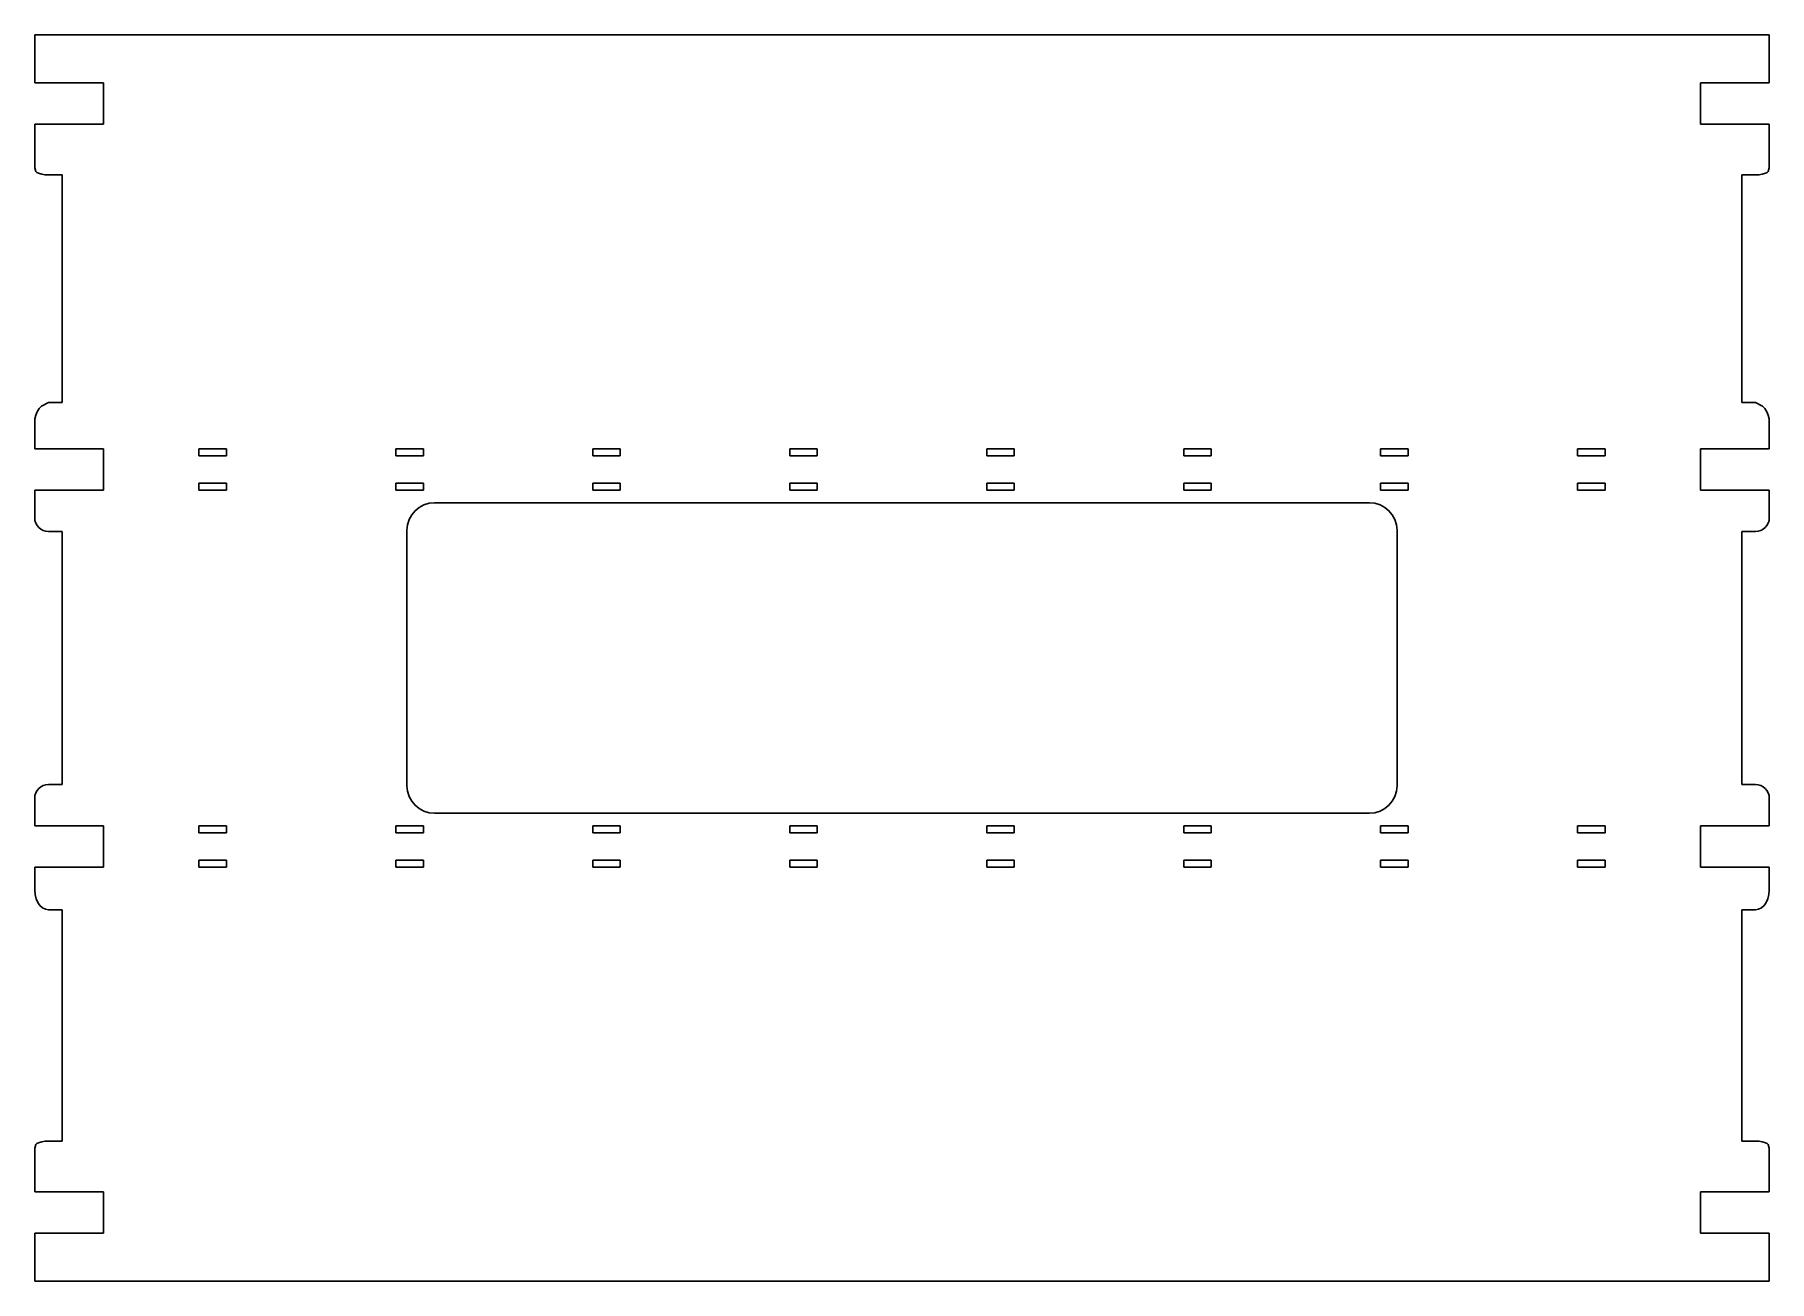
# Model space of a CAD drawing. Extents: x -312 to 317, y -226 to 226.
import ezdxf

# ---------------------------------------------------------------- set-up
doc = ezdxf.new("R2010")
doc.units = 0

msp = doc.modelspace()

# ---------------------------------------------------------------- linework, layer by layer
at = {"layer": 'TAGLIO', "color": 0}
for p, q in [((-312, 208.559552), (-312, 226.059552)), ((-312, 226.059552), (317, 226.059552)), ((317, 226.059552), (317, 208.559552)), ((-287, 208.559552), (-312, 208.559552)), ((-287, 193.559552), (-287, 208.559552)), ((317, 208.559552), (292, 208.559552)), ((292, 208.559552), (292, 193.559552)), ((-312, 179.130619), (-312, 193.559552)), ((-312, 193.559552), (-287, 193.559552)), ((292, 193.559552), (317, 193.559552)), ((317, 193.559552), (317, 179.130619)), ((-311.907554, 177.777168), (-312, 179.130619)), ((-311.633634, 176.473765), (-311.907554, 177.777168)), ((-311.184543, 176.081946), (-311.633634, 176.473765)), ((316.633634, 176.473765), (316.179572, 176.078511)), ((316.907554, 177.777168), (316.633634, 176.473765)), ((317, 179.130619), (316.907554, 177.777168)), ((-310.634264, 175.798486), (-311.184543, 176.081946)), ((-309.444634, 175.450879), (-310.634264, 175.798486)), ((-308.291004, 175.282218), (-309.444634, 175.450879)), ((-302, 175.220576), (-308.291004, 175.282218)), ((-302, 92.705083), (-302, 175.220576)), ((313.296575, 175.283299), (307, 175.220576)), ((307, 175.220576), (307, 92.705083)), ((314.444611, 175.450954), (313.296575, 175.283299)), ((315.633581, 175.798641), (314.444611, 175.450954)), ((316.179572, 176.078511), (315.633581, 175.798641)), ((-311.893775, 86.682672), (-311.579612, 88.070877)), ((-311.579612, 88.070877), (-311.07086, 89.338494)), ((-311.07086, 89.338494), (-310.389137, 90.431662)), ((-310.389137, 90.431662), (-309.563409, 91.303932)), ((-309.563409, 91.303932), (-307, 92.705083)), ((-307, 92.705083), (-302, 92.705083)), ((307, 92.705083), (312, 92.705083)), ((312, 92.705083), (314.563409, 91.303932)), ((314.563409, 91.303932), (315.389137, 90.431662)), ((315.389137, 90.431662), (316.07086, 89.338494)), ((316.07086, 89.338494), (316.579612, 88.070877)), ((316.579612, 88.070877), (316.893775, 86.682672)), ((-312, 85.232864), (-311.893775, 86.682672)), ((-312, 75.875), (-312, 85.232864)), ((316.893775, 86.682672), (317, 85.232864)), ((317, 85.232864), (317, 75.875)), ((-287, 75.875), (-312, 75.875)), ((-287, 60.875), (-287, 75.875)), ((-242.5, 75.875), (-252.5, 75.875)), ((-252.5, 75.875), (-252.5, 73.375)), ((-242.5, 73.375), (-242.5, 75.875)), ((-171.071429, 75.875), (-181.071429, 75.875)), ((-181.071429, 75.875), (-181.071429, 73.375)), ((-171.071429, 73.375), (-171.071429, 75.875)), ((-99.642857, 75.875), (-109.642857, 75.875)), ((-109.642857, 75.875), (-109.642857, 73.375)), ((-99.642857, 73.375), (-99.642857, 75.875)), ((-28.214286, 75.875), (-38.214286, 75.875)), ((-38.214286, 75.875), (-38.214286, 73.375)), ((-28.214286, 73.375), (-28.214286, 75.875)), ((43.214286, 75.875), (33.214286, 75.875)), ((33.214286, 75.875), (33.214286, 73.375)), ((43.214286, 73.375), (43.214286, 75.875)), ((114.642857, 75.875), (104.642857, 75.875)), ((104.642857, 75.875), (104.642857, 73.375)), ((114.642857, 73.375), (114.642857, 75.875)), ((186.071429, 75.875), (176.071429, 75.875)), ((176.071429, 75.875), (176.071429, 73.375)), ((186.071429, 73.375), (186.071429, 75.875)), ((257.5, 75.875), (247.5, 75.875)), ((247.5, 75.875), (247.5, 73.375)), ((257.5, 73.375), (257.5, 75.875)), ((317, 75.875), (292, 75.875)), ((292, 75.875), (292, 60.875)), ((-252.5, 73.375), (-247.5, 73.375)), ((-247.5, 73.375), (-242.5, 73.375)), ((-181.071429, 73.375), (-176.071429, 73.375)), ((-176.071429, 73.375), (-171.071429, 73.375)), ((-109.642857, 73.375), (-104.642857, 73.375)), ((-104.642857, 73.375), (-99.642857, 73.375)), ((-38.214286, 73.375), (-33.214286, 73.375)), ((-33.214286, 73.375), (-28.214286, 73.375)), ((33.214286, 73.375), (38.214286, 73.375)), ((38.214286, 73.375), (43.214286, 73.375)), ((104.642857, 73.375), (109.642857, 73.375)), ((109.642857, 73.375), (114.642857, 73.375)), ((176.071429, 73.375), (181.071429, 73.375)), ((181.071429, 73.375), (186.071429, 73.375)), ((247.5, 73.375), (252.5, 73.375)), ((252.5, 73.375), (257.5, 73.375)), ((-242.5, 63.375), (-252.5, 63.375)), ((-252.5, 63.375), (-252.5, 60.875)), ((-242.5, 60.875), (-242.5, 63.375)), ((-171.071429, 63.375), (-181.071429, 63.375)), ((-181.071429, 63.375), (-181.071429, 60.875)), ((-171.071429, 60.875), (-171.071429, 63.375)), ((-99.642857, 63.375), (-109.642857, 63.375)), ((-109.642857, 63.375), (-109.642857, 60.875)), ((-99.642857, 60.875), (-99.642857, 63.375)), ((-28.214286, 63.375), (-38.214286, 63.375)), ((-38.214286, 63.375), (-38.214286, 60.875)), ((-28.214286, 60.875), (-28.214286, 63.375)), ((43.214286, 63.375), (33.214286, 63.375)), ((33.214286, 63.375), (33.214286, 60.875)), ((43.214286, 60.875), (43.214286, 63.375)), ((114.642857, 63.375), (104.642857, 63.375)), ((104.642857, 63.375), (104.642857, 60.875)), ((114.642857, 60.875), (114.642857, 63.375)), ((186.071429, 63.375), (176.071429, 63.375)), ((176.071429, 63.375), (176.071429, 60.875)), ((186.071429, 60.875), (186.071429, 63.375)), ((257.5, 63.375), (247.5, 63.375)), ((247.5, 63.375), (247.5, 60.875)), ((257.5, 60.875), (257.5, 63.375)), ((-312, 50.875), (-312, 60.875)), ((-312, 60.875), (-287, 60.875)), ((-252.5, 60.875), (-247.5, 60.875)), ((-247.5, 60.875), (-242.5, 60.875)), ((-181.071429, 60.875), (-176.071429, 60.875)), ((-176.071429, 60.875), (-171.071429, 60.875)), ((-109.642857, 60.875), (-104.642857, 60.875)), ((-104.642857, 60.875), (-99.642857, 60.875)), ((-38.214286, 60.875), (-33.214286, 60.875)), ((-33.214286, 60.875), (-28.214286, 60.875)), ((33.214286, 60.875), (38.214286, 60.875)), ((38.214286, 60.875), (43.214286, 60.875)), ((104.642857, 60.875), (109.642857, 60.875)), ((109.642857, 60.875), (114.642857, 60.875)), ((176.071429, 60.875), (181.071429, 60.875)), ((181.071429, 60.875), (186.071429, 60.875)), ((247.5, 60.875), (252.5, 60.875)), ((252.5, 60.875), (257.5, 60.875)), ((292, 60.875), (317, 60.875)), ((317, 60.875), (317, 50.875)), ((2.5, 56.303932), (-167, 56.303932)), ((172, 56.303932), (2.5, 56.303932)), ((-302, 45.875), (-307, 45.875)), ((-302, -45.875), (-302, 45.875)), ((-177, 46.303932), (-177, -46.303932)), ((182, -46.303932), (182, 46.303932)), ((312, 45.875), (307, 45.875)), ((307, 45.875), (307, -45.875)), ((-307, -45.875), (-302, -45.875)), ((307, -45.875), (312, -45.875)), ((-312, -60.875), (-312, -50.875)), ((-167, -56.303932), (172, -56.303932)), ((317, -50.875), (317, -60.875)), ((-287, -60.875), (-312, -60.875)), ((-287, -75.875), (-287, -60.875)), ((-242.5, -60.875), (-252.5, -60.875)), ((-252.5, -60.875), (-252.5, -63.375)), ((-242.5, -63.375), (-242.5, -60.875)), ((-171.071429, -60.875), (-181.071429, -60.875)), ((-181.071429, -60.875), (-181.071429, -63.375)), ((-171.071429, -63.375), (-171.071429, -60.875)), ((-99.642857, -60.875), (-109.642857, -60.875)), ((-109.642857, -60.875), (-109.642857, -63.375)), ((-99.642857, -63.375), (-99.642857, -60.875)), ((-28.214286, -60.875), (-38.214286, -60.875)), ((-38.214286, -60.875), (-38.214286, -63.375)), ((-28.214286, -63.375), (-28.214286, -60.875)), ((43.214286, -60.875), (33.214286, -60.875)), ((33.214286, -60.875), (33.214286, -63.375)), ((43.214286, -63.375), (43.214286, -60.875)), ((114.642857, -60.875), (104.642857, -60.875)), ((104.642857, -60.875), (104.642857, -63.375)), ((114.642857, -63.375), (114.642857, -60.875)), ((186.071429, -60.875), (176.071429, -60.875)), ((176.071429, -60.875), (176.071429, -63.375)), ((186.071429, -63.375), (186.071429, -60.875)), ((257.5, -60.875), (247.5, -60.875)), ((247.5, -60.875), (247.5, -63.375)), ((257.5, -63.375), (257.5, -60.875)), ((317, -60.875), (292, -60.875)), ((292, -60.875), (292, -75.875)), ((-252.5, -63.375), (-247.5, -63.375)), ((-247.5, -63.375), (-242.5, -63.375)), ((-181.071429, -63.375), (-176.071429, -63.375)), ((-176.071429, -63.375), (-171.071429, -63.375)), ((-109.642857, -63.375), (-104.642857, -63.375)), ((-104.642857, -63.375), (-99.642857, -63.375)), ((-38.214286, -63.375), (-33.214286, -63.375)), ((-33.214286, -63.375), (-28.214286, -63.375)), ((33.214286, -63.375), (38.214286, -63.375)), ((38.214286, -63.375), (43.214286, -63.375)), ((104.642857, -63.375), (109.642857, -63.375)), ((109.642857, -63.375), (114.642857, -63.375)), ((176.071429, -63.375), (181.071429, -63.375)), ((181.071429, -63.375), (186.071429, -63.375)), ((247.5, -63.375), (252.5, -63.375)), ((252.5, -63.375), (257.5, -63.375)), ((-242.5, -73.375), (-252.5, -73.375)), ((-252.5, -73.375), (-252.5, -75.875)), ((-242.5, -75.875), (-242.5, -73.375)), ((-171.071429, -73.375), (-181.071429, -73.375)), ((-181.071429, -73.375), (-181.071429, -75.875)), ((-171.071429, -75.875), (-171.071429, -73.375)), ((-99.642857, -73.375), (-109.642857, -73.375)), ((-109.642857, -73.375), (-109.642857, -75.875)), ((-99.642857, -75.875), (-99.642857, -73.375)), ((-28.214286, -73.375), (-38.214286, -73.375)), ((-38.214286, -73.375), (-38.214286, -75.875)), ((-28.214286, -75.875), (-28.214286, -73.375)), ((43.214286, -73.375), (33.214286, -73.375)), ((33.214286, -73.375), (33.214286, -75.875)), ((43.214286, -75.875), (43.214286, -73.375)), ((114.642857, -73.375), (104.642857, -73.375)), ((104.642857, -73.375), (104.642857, -75.875)), ((114.642857, -75.875), (114.642857, -73.375)), ((186.071429, -73.375), (176.071429, -73.375)), ((176.071429, -73.375), (176.071429, -75.875)), ((186.071429, -75.875), (186.071429, -73.375)), ((257.5, -73.375), (247.5, -73.375)), ((247.5, -73.375), (247.5, -75.875)), ((257.5, -75.875), (257.5, -73.375)), ((-312, -84.232864), (-312, -75.875)), ((-312, -75.875), (-287, -75.875)), ((-252.5, -75.875), (-247.5, -75.875)), ((-247.5, -75.875), (-242.5, -75.875)), ((-181.071429, -75.875), (-176.071429, -75.875)), ((-176.071429, -75.875), (-171.071429, -75.875)), ((-109.642857, -75.875), (-104.642857, -75.875)), ((-104.642857, -75.875), (-99.642857, -75.875)), ((-38.214286, -75.875), (-33.214286, -75.875)), ((-33.214286, -75.875), (-28.214286, -75.875)), ((33.214286, -75.875), (38.214286, -75.875)), ((38.214286, -75.875), (43.214286, -75.875)), ((104.642857, -75.875), (109.642857, -75.875)), ((109.642857, -75.875), (114.642857, -75.875)), ((176.071429, -75.875), (181.071429, -75.875)), ((181.071429, -75.875), (186.071429, -75.875)), ((247.5, -75.875), (252.5, -75.875)), ((252.5, -75.875), (257.5, -75.875)), ((292, -75.875), (317, -75.875)), ((317, -75.875), (317, -84.232864)), ((-311.87464, -85.806325), (-312, -84.232864)), ((-311.504844, -87.300886), (-311.87464, -85.806325)), ((-310.909157, -88.641603), (-311.504844, -87.300886)), ((316.504844, -87.300886), (315.909157, -88.641603)), ((316.87464, -85.806325), (316.504844, -87.300886)), ((317, -84.232864), (316.87464, -85.806325)), ((-310.117449, -89.761248), (-310.909157, -88.641603)), ((-309.169419, -90.603676), (-310.117449, -89.761248)), ((-308.112605, -91.126646), (-309.169419, -90.603676)), ((-307, -91.303932), (-308.112605, -91.126646)), ((-302, -91.303932), (-307, -91.303932)), ((-302, -175.220576), (-302, -91.303932)), ((312, -91.303932), (307, -91.303932)), ((307, -91.303932), (307, -175.220576)), ((313.112605, -91.126646), (312, -91.303932)), ((314.169419, -90.603676), (313.112605, -91.126646)), ((315.117449, -89.761248), (314.169419, -90.603676)), ((315.909157, -88.641603), (315.117449, -89.761248)), ((-311.633634, -176.473765), (-311.179608, -176.078571)), ((-311.179608, -176.078571), (-310.633593, -175.798513)), ((-310.633593, -175.798513), (-309.444633, -175.450876)), ((-309.444633, -175.450876), (-308.296631, -175.283267)), ((-308.296631, -175.283267), (-302, -175.220576)), ((307, -175.220576), (313.296184, -175.283299)), ((313.296184, -175.283299), (314.444674, -175.45097)), ((314.444674, -175.45097), (315.634407, -175.798304)), ((315.634407, -175.798304), (316.184637, -176.081755)), ((316.184637, -176.081755), (316.633634, -176.473765)), ((-312, -179.130619), (-311.907554, -177.777168)), ((-312, -193.559552), (-312, -179.130619)), ((-311.907554, -177.777168), (-311.633634, -176.473765)), ((316.633634, -176.473765), (316.907554, -177.777168)), ((316.907554, -177.777168), (317, -179.130619)), ((317, -179.130619), (317, -193.559552)), ((-287, -193.559552), (-312, -193.559552)), ((-287, -208.559552), (-287, -193.559552)), ((317, -193.559552), (292, -193.559552)), ((292, -193.559552), (292, -208.559552)), ((-312, -208.559552), (-287, -208.559552)), ((-312, -226.059552), (-312, -208.559552)), ((292, -208.559552), (317, -208.559552)), ((317, -208.559552), (317, -226.059552)), ((317, -226.059552), (-312, -226.059552))]:
    msp.add_line(p, q, dxfattribs=at)
for centre, radius, start, end in [((-307, 50.875), 5, 180, 270), ((-167, 46.303932), 10, 90, 180), ((172, 46.303932), 10, 0, 90), ((312, 50.875), 5, 270, 360), ((-307, -50.875), 5, 90, 180), ((-167, -46.303932), 10, 180, 270), ((172, -46.303932), 10, 270, 360), ((312, -50.875), 5, 0, 90)]:
    msp.add_arc(centre, radius, start, end, dxfattribs=at)

doc.saveas('drawing.dxf')
